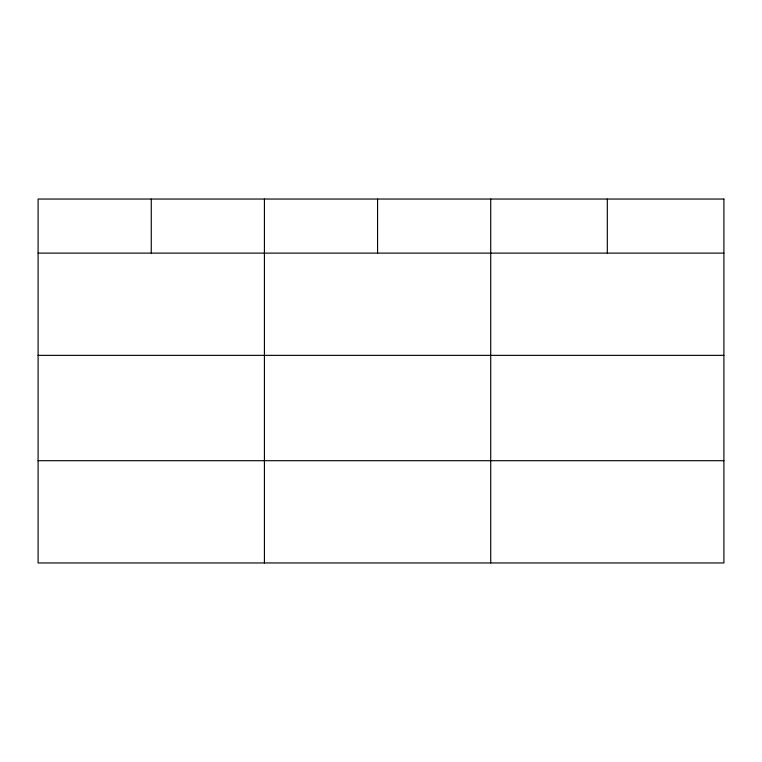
<?xml version="1.0" encoding="UTF-8"?>
<svg xmlns="http://www.w3.org/2000/svg" width="762" height="762" viewBox="0 0 762 762"><rect width="100%" height="100%" fill="white"/><g stroke="black" fill="none" stroke-linecap="round" stroke-linejoin="round"><path stroke-width="1.14" d="M38.1 253.117L723.9 253.117M38.1 355.359L723.9 355.359M38.1 460.705L723.9 460.705M607.314 199.044L607.314 253.117M490.728 199.044L490.728 562.956M377.571 199.044L377.571 253.117M264.414 199.044L264.414 562.956M151.257 199.044L151.257 253.117M723.9 199.044L38.1 199.044L38.1 562.956L723.9 562.956L723.9 199.044"/></g></svg>
